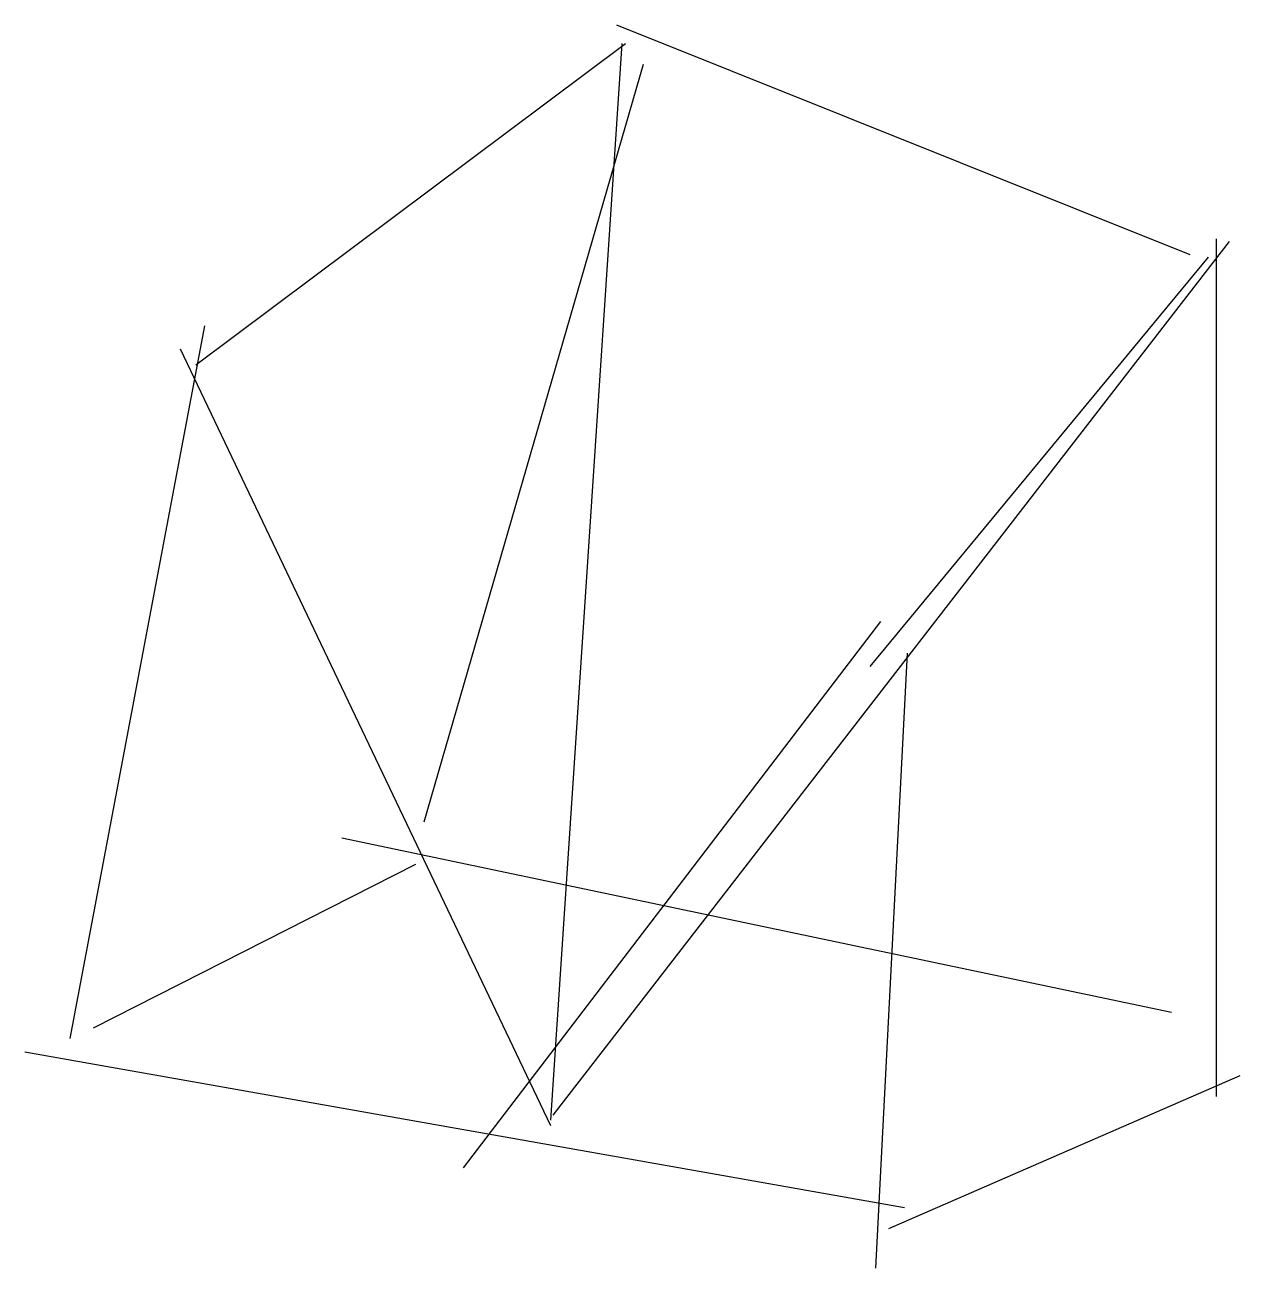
# Model space of a CAD drawing. Header units: metres. Extents: x 364.4 to 409.3, y 1158.4 to 1204.3.
import ezdxf

# ---------------------------------------------------------------- set-up
doc = ezdxf.new("R2010")
doc.units = ezdxf.units.M

msp = doc.modelspace()

# ---------------------------------------------------------------- linework, layer by layer
at = {"color": 0, "linetype": 'CONTINUOUS'}
for p, q in [((386.298135, 1204.342708), (407.488053, 1195.855764)), ((370.747233, 1191.782062), (386.627741, 1203.65612)), ((386.493282, 1203.654772), (383.856748, 1163.85393)), ((387.274477, 1202.874364), (379.169577, 1174.877203)), ((383.954396, 1164.049033), (408.952642, 1196.338441)), ((408.464395, 1164.731889), (408.464395, 1196.435992)), ((395.672323, 1180.632717), (408.171446, 1195.753134)), ((371.064678, 1193.216806), (366.084559, 1166.878014)), ((370.162674, 1192.366032), (383.856748, 1163.658828)), ((380.634317, 1162.09801), (396.062921, 1182.291085)), ((397.039415, 1181.120472), (395.867623, 1158.391069)), ((376.142445, 1174.291896), (406.804354, 1167.853525)), ((366.963402, 1167.268218), (378.876629, 1173.316385)), ((364.424518, 1166.390259), (396.941766, 1160.634744)), ((396.35587, 1159.854336), (409.343238, 1165.512299))]:
    msp.add_line(p, q, dxfattribs=at)

doc.saveas('drawing.dxf')
